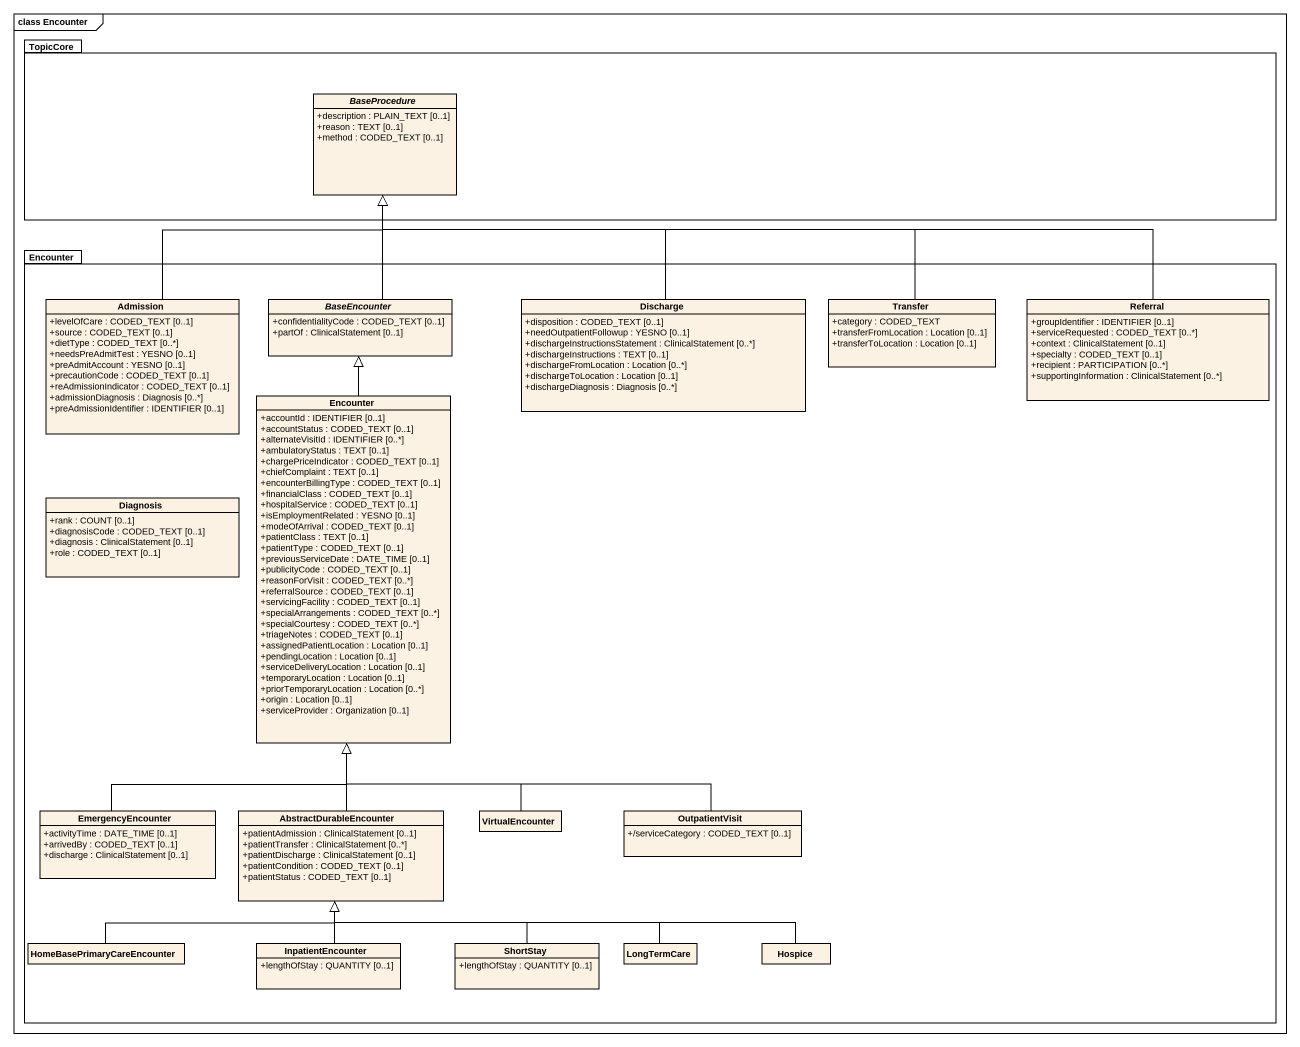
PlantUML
@startuml
mainframe class Encounter
hide circle
hide empty members
skinparam classAttributeIconSize 0
package TopicCore {
  abstract class BaseProcedure {
    +description : PLAIN_TEXT [0..1]
    +reason : TEXT [0..1]
    +method : CODED_TEXT [0..1]
  }
}
package Encounter {
  class Admission {
    +levelOfCare : CODED_TEXT [0..1]
    +source : CODED_TEXT [0..1]
    +dietType : CODED_TEXT [0..*]
    +needsPreAdmitTest : YESNO [0..1]
    +preAdmitAccount : YESNO [0..1]
    +precautionCode : CODED_TEXT [0..1]
    +reAdmissionIndicator : CODED_TEXT [0..1]
    +admissionDiagnosis : Diagnosis [0..*]
    +preAdmissionIdentifier : IDENTIFIER [0..1]
  }
  abstract class BaseEncounter {
    +confidentialityCode : CODED_TEXT [0..1]
    +partOf : ClinicalStatement [0..1]
  }
  class Discharge {
    +disposition : CODED_TEXT [0..1]
    +needOutpatientFollowup : YESNO [0..1]
    +dischargeInstructionsStatement : ClinicalStatement [0..*]
    +dischargeInstructions : TEXT [0..1]
    +dischargeFromLocation : Location [0..*]
    +dischargeToLocation : Location [0..1]
    +dischargeDiagnosis : Diagnosis [0..*]
  }
  class Transfer {
    +category : CODED_TEXT
    +transferFromLocation : Location [0..1]
    +transferToLocation : Location [0..1]
  }
  class Referral {
    +groupIdentifier : IDENTIFIER [0..1]
    +serviceRequested : CODED_TEXT [0..*]
    +context : ClinicalStatement [0..1]
    +specialty : CODED_TEXT [0..1]
    +recipient : PARTICIPATION [0..*]
    +supportingInformation : ClinicalStatement [0..*]
  }
  class "Encounter" as Encounter_2 {
    +accountId : IDENTIFIER [0..1]
    +accountStatus : CODED_TEXT [0..1]
    +alternateVisitId : IDENTIFIER [0..*]
    +ambulatoryStatus : TEXT [0..1]
    +chargePriceIndicator : CODED_TEXT [0..1]
    +chiefComplaint : TEXT [0..1]
    +encounterBillingType : CODED_TEXT [0..1]
    +financialClass : CODED_TEXT [0..1]
    +hospitalService : CODED_TEXT [0..1]
    +isEmploymentRelated : YESNO [0..1]
    +modeOfArrival : CODED_TEXT [0..1]
    +patientClass : TEXT [0..1]
    +patientType : CODED_TEXT [0..1]
    +previousServiceDate : DATE_TIME [0..1]
    +publicityCode : CODED_TEXT [0..1]
    +reasonForVisit : CODED_TEXT [0..*]
    +referralSource : CODED_TEXT [0..1]
    +servicingFacility : CODED_TEXT [0..1]
    +specialArrangements : CODED_TEXT [0..*]
    +specialCourtesy : CODED_TEXT [0..*]
    +triageNotes : CODED_TEXT [0..1]
    +assignedPatientLocation : Location [0..1]
    +pendingLocation : Location [0..1]
    +serviceDeliveryLocation : Location [0..1]
    +temporaryLocation : Location [0..1]
    +priorTemporaryLocation : Location [0..*]
    +origin : Location [0..1]
    +serviceProvider : Organization [0..1]
  }
  class Diagnosis {
    +rank : COUNT [0..1]
    +diagnosisCode : CODED_TEXT [0..1]
    +diagnosis : ClinicalStatement [0..1]
    +role : CODED_TEXT [0..1]
  }
  class EmergencyEncounter {
    +activityTime : DATE_TIME [0..1]
    +arrivedBy : CODED_TEXT [0..1]
    +discharge : ClinicalStatement [0..1]
  }
  class AbstractDurableEncounter {
    +patientAdmission : ClinicalStatement [0..1]
    +patientTransfer : ClinicalStatement [0..*]
    +patientDischarge : ClinicalStatement [0..1]
    +patientCondition : CODED_TEXT [0..1]
    +patientStatus : CODED_TEXT [0..1]
  }
  class VirtualEncounter
  class OutpatientVisit {
    +/serviceCategory : CODED_TEXT [0..1]
  }
  class HomeBasePrimaryCareEncounter
  class InpatientEncounter {
    +lengthOfStay : QUANTITY [0..1]
  }
  class ShortStay {
    +lengthOfStay : QUANTITY [0..1]
  }
  class LongTermCare
  class Hospice
}
Admission -up-|> BaseProcedure
BaseEncounter -up-|> BaseProcedure
Discharge -up-|> BaseProcedure
Transfer -left-|> BaseProcedure
Referral -left-|> BaseProcedure
Encounter_2 -up-|> BaseEncounter
EmergencyEncounter -up-|> Encounter_2
AbstractDurableEncounter -up-|> Encounter_2
VirtualEncounter -up-|> Encounter_2
OutpatientVisit -up-|> Encounter_2
HomeBasePrimaryCareEncounter -right-|> AbstractDurableEncounter
InpatientEncounter -up-|> AbstractDurableEncounter
ShortStay -left-|> AbstractDurableEncounter
LongTermCare -left-|> AbstractDurableEncounter
Hospice -left-|> AbstractDurableEncounter
@enduml
